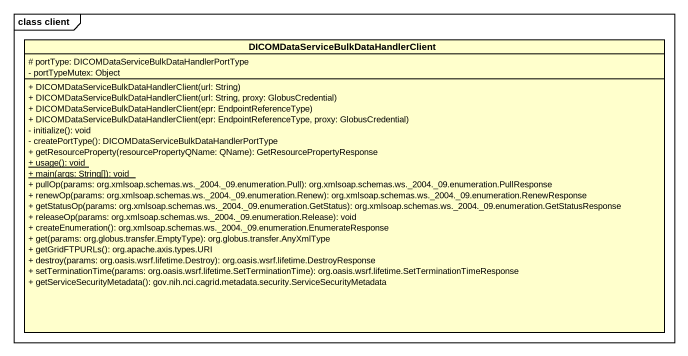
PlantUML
@startuml
mainframe class client
hide circle
hide empty members
skinparam classAttributeIconSize 0
class "DICOMDataServiceBulkDataHandlerClient" as DICOMDataServiceBulkDataHand {
  # portType: DICOMDataServiceBulkDataHandlerPortType
  - portTypeMutex: Object
  + DICOMDataServiceBulkDataHandlerClient(url: String)
  + DICOMDataServiceBulkDataHandlerClient(url: String, proxy: GlobusCredential)
  + DICOMDataServiceBulkDataHandlerClient(epr: EndpointReferenceType)
  + DICOMDataServiceBulkDataHandlerClient(epr: EndpointReferenceType, proxy: GlobusCredential)
  - initialize(): void
  - createPortType(): DICOMDataServiceBulkDataHandlerPortType
  + getResourceProperty(resourcePropertyQName: QName): GetResourcePropertyResponse
  {static} + usage(): void
  {static} + main(args: String[]): void
  + pullOp(params: org.xmlsoap.schemas.ws._2004._09.enumeration.Pull): org.xmlsoap.schemas.ws._2004._09.enumeration.PullResponse
  + renewOp(params: org.xmlsoap.schemas.ws._2004._09.enumeration.Renew): org.xmlsoap.schemas.ws._2004._09.enumeration.RenewResponse
  + getStatusOp(params: org.xmlsoap.schemas.ws._2004._09.enumeration.GetStatus): org.xmlsoap.schemas.ws._2004._09.enumeration.GetStatusResponse
  + releaseOp(params: org.xmlsoap.schemas.ws._2004._09.enumeration.Release): void
  + createEnumeration(): org.xmlsoap.schemas.ws._2004._09.enumeration.EnumerateResponse
  + get(params: org.globus.transfer.EmptyType): org.globus.transfer.AnyXmlType
  + getGridFTPURLs(): org.apache.axis.types.URI
  + destroy(params: org.oasis.wsrf.lifetime.Destroy): org.oasis.wsrf.lifetime.DestroyResponse
  + setTerminationTime(params: org.oasis.wsrf.lifetime.SetTerminationTime): org.oasis.wsrf.lifetime.SetTerminationTimeResponse
  + getServiceSecurityMetadata(): gov.nih.nci.cagrid.metadata.security.ServiceSecurityMetadata
}
@enduml
